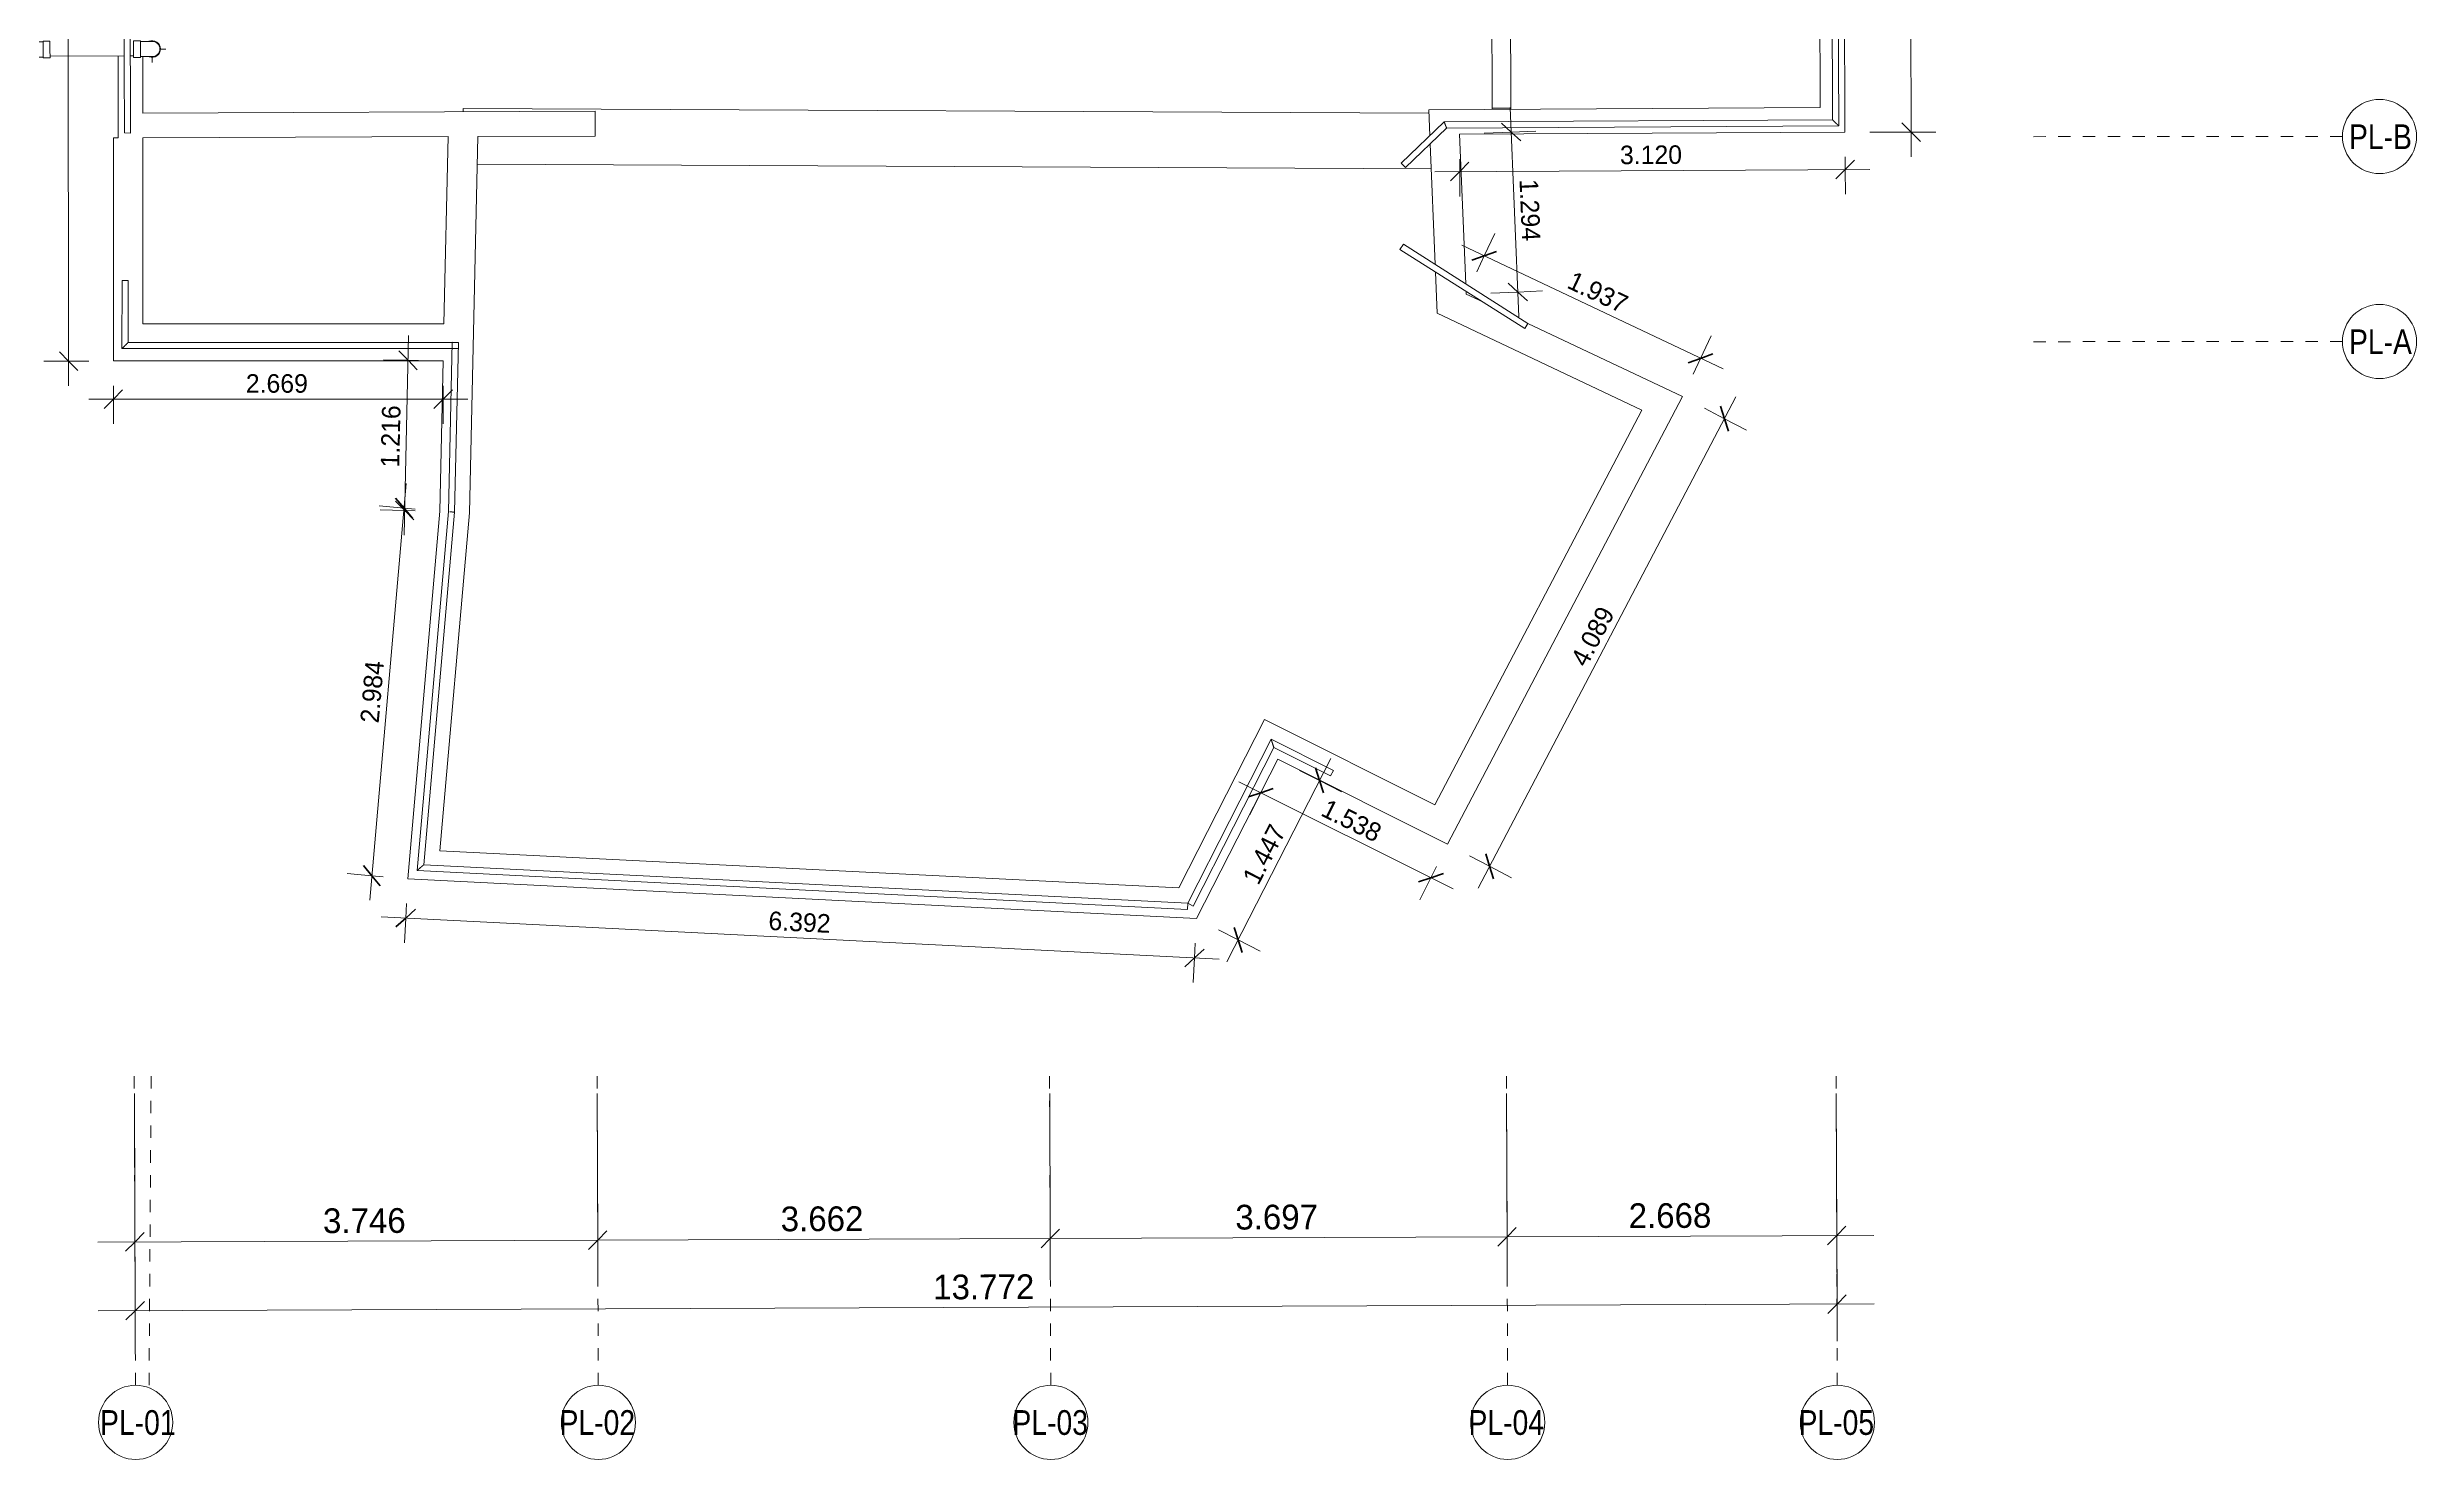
# Model space of a CAD drawing. Header units: metres. Extents: x 3 to 183, y -124 to 10.
# Drawn here: x 30.77 to 49.94, y -123.51 to -112.09 of the extents above; entities that cross this region are included whole.
import ezdxf

# ---------------------------------------------------------------- set-up
doc = ezdxf.new("R2010")
doc.units = ezdxf.units.M
doc.linetypes.add('Grid Line', pattern=[0.022225, 0.0127, -0.003175, 0.003175, -0.003175])
for name, color, linetype, lineweight in [('A-ANNO-DIMS', 7, 'Continuous', 9), ('A-ANNO-DIMS-100', 7, 'Continuous', 9), ('A-FLOR-HRAL', 7, 'Continuous', 9), ('A-WALL', 7, 'Continuous', 9), ('P-PIPE', 7, 'Continuous', 9), ('P-PIPE-CNTR', 7, 'Continuous', 9), ('S-GRID', 7, 'Continuous', 9), ('S-GRID-IDEN', 7, 'Continuous', 9)]:
    doc.layers.add(name, color=color, linetype=linetype, lineweight=lineweight)
doc.styles.add('Century Gothic_2', font='GOTHIC.TTF', dxfattribs={"height": 0.2})
doc.styles.add('Century Gothic_3', font='GOTHIC.TTF', dxfattribs={"height": 0.15})
doc.styles.add('Saira Condensed', font='SairaCondensed-Regular.ttf', dxfattribs={"height": 0.2})
doc.dimstyles.new('C_G_2_0mm', dxfattribs={"dimscale": 0.3048, "dimtxt": 0.208834, "dimasz": 0.492126, "dimexe": 0.984252, "dimexo": 0.656168, "dimgap": 0.032808, "dimtad": 1, "dimdec": 3, "dimrnd": 0.001, "dimzin": 0, "dimdsep": 46, "dimtxsty": 'Century Gothic_2', "dimblk1": 'OBLIQUE', "dimblk2": 'OBLIQUE', "dimsah": 1, "dimcen": 0.09, "dimdle": 0.984252, "dimazin": 2, "dimtfac": 1, "dimtdec": 4, "dimtix": 1, "dimtmove": 0, "dimatfit": 3, "dimfxl": 1, "dimtvp": 1, "dimtolj": 1, "dimtzin": 0, "dimarcsym": 2})
doc.dimstyles.new('FCA_N_Cotas_E100', dxfattribs={"dimscale": 0.3048, "dimtxt": 0.156625, "dimasz": 0.492126, "dimexe": 0.656168, "dimexo": 0.656168, "dimgap": 0.032808, "dimtad": 1, "dimdec": 3, "dimrnd": 0.001, "dimzin": 0, "dimdsep": 46, "dimtxsty": 'Century Gothic_3', "dimblk1": 'OBLIQUE', "dimblk2": 'OBLIQUE', "dimsah": 1, "dimcen": 0.09, "dimdle": 0.656168, "dimazin": 2, "dimtfac": 1, "dimtdec": 4, "dimtix": 1, "dimtmove": 0, "dimatfit": 3, "dimfxl": 1, "dimtvp": 1, "dimtolj": 1, "dimtzin": 0, "dimarcsym": 2})

# ---------------------------------------------------------------- blocks, each defined once
blk = doc.blocks.new('Railing - Railing-2142871-NFONDO-ESTANQUE EXT')
at = {"layer": 'A-FLOR-HRAL'}
for p, q in [((-111.581, -65.647), (-115.433, -75.494)), ((-115.405, -75.558), (-111.535, -65.665)), ((-111.535, -65.665), (-111.581, -65.647)), ((-118.362, -74.353), (-118.807, -74.534)), ((-115.433, -75.494), (-118.362, -74.353)), ((-118.807, -74.534), (-118.788, -74.581)), ((-118.788, -74.581), (-118.362, -74.407)), ((-118.362, -74.407), (-115.405, -75.558))]:
    blk.add_line(p, q, dxfattribs=at)
for points, knots in [([(-118.362, -74.407), (-118.362, -74.407), (-118.362, -74.406), (-118.362, -74.404), (-118.362, -74.399), (-118.362, -74.395), (-118.362, -74.39), (-118.362, -74.387), (-118.362, -74.384), (-118.362, -74.38), (-118.362, -74.377), (-118.362, -74.373), (-118.362, -74.37), (-118.362, -74.366), (-118.362, -74.361), (-118.362, -74.356), (-118.362, -74.354), (-118.362, -74.353), (-118.362, -74.353)], [0, 0, 0, 0, 0.083333, 0.166667, 0.25, 0.333333, 0.375, 0.416667, 0.458333, 0.5, 0.541667, 0.583333, 0.625, 0.666667, 0.75, 0.833333, 0.916667, 1, 1, 1, 1]), ([(-115.405, -75.558), (-115.405, -75.558), (-115.405, -75.558), (-115.406, -75.556), (-115.407, -75.554), (-115.407, -75.552), (-115.408, -75.55), (-115.409, -75.549), (-115.41, -75.546), (-115.412, -75.543), (-115.413, -75.54), (-115.413, -75.538), (-115.414, -75.537), (-115.415, -75.534), (-115.416, -75.532), (-115.417, -75.53), (-115.418, -75.528), (-115.419, -75.526), (-115.42, -75.524), (-115.421, -75.522), (-115.422, -75.52), (-115.423, -75.518), (-115.423, -75.516), (-115.424, -75.514), (-115.425, -75.512), (-115.426, -75.51), (-115.427, -75.508), (-115.428, -75.506), (-115.429, -75.504), (-115.43, -75.502), (-115.43, -75.5), (-115.431, -75.498), (-115.432, -75.496), (-115.433, -75.494), (-115.433, -75.494), (-115.433, -75.494)], [0, 0, 0, 0, 0.083333, 0.125, 0.166667, 0.208333, 0.229167, 0.25, 0.291667, 0.333333, 0.354167, 0.375, 0.395833, 0.416667, 0.4375, 0.458333, 0.479167, 0.5, 0.520833, 0.541667, 0.5625, 0.583333, 0.604167, 0.625, 0.645833, 0.666667, 0.6875, 0.708333, 0.75, 0.770833, 0.791667, 0.833333, 0.875, 0.916667, 1, 1, 1, 1])]:
    blk.add_open_spline(points, degree=3, knots=knots, dxfattribs=at)
blk = doc.blocks.new('Railing - Railing-2142964-NFONDO-ESTANQUE EXT')
at = {"layer": 'A-FLOR-HRAL'}
for p, q in [((-119.033, -75.151), (-119.074, -75.18)), ((-118.331, -76.118), (-119.033, -75.151)), ((-119.074, -75.18), (-118.371, -76.147)), ((-118.371, -76.147), (-118.331, -76.118))]:
    blk.add_line(p, q, dxfattribs=at)
blk = doc.blocks.new('Railing - Railing-2142996-NFONDO-ESTANQUE EXT')
at = {"layer": 'A-FLOR-HRAL'}
for p, q in [((-128.783, -71.609), (-128.986, -72.12)), ((-128.921, -72.092), (-128.737, -71.627)), ((-128.737, -71.627), (-128.783, -71.609)), ((-128.986, -72.12), (-126.454, -73.122)), ((-126.436, -73.076), (-128.921, -72.092)), ((-126.454, -73.122), (-126.436, -73.076))]:
    blk.add_line(p, q, dxfattribs=at)
blk.add_open_spline([(-128.986, -72.12), (-128.986, -72.12), (-128.985, -72.12), (-128.983, -72.119), (-128.982, -72.118), (-128.98, -72.118), (-128.978, -72.117), (-128.976, -72.116), (-128.973, -72.115), (-128.97, -72.114), (-128.968, -72.113), (-128.966, -72.112), (-128.964, -72.111), (-128.962, -72.11), (-128.96, -72.109), (-128.958, -72.108), (-128.956, -72.107), (-128.953, -72.106), (-128.951, -72.105), (-128.949, -72.104), (-128.947, -72.104), (-128.945, -72.103), (-128.943, -72.102), (-128.941, -72.101), (-128.939, -72.1), (-128.937, -72.099), (-128.935, -72.098), (-128.933, -72.097), (-128.931, -72.097), (-128.929, -72.096), (-128.927, -72.095), (-128.925, -72.094), (-128.923, -72.093), (-128.922, -72.092), (-128.921, -72.092), (-128.921, -72.092)], degree=3, knots=[0, 0, 0, 0, 0.083333, 0.125, 0.166667, 0.208333, 0.229167, 0.25, 0.291667, 0.333333, 0.354167, 0.375, 0.395833, 0.416667, 0.4375, 0.458333, 0.479167, 0.5, 0.520833, 0.541667, 0.5625, 0.583333, 0.604167, 0.625, 0.645833, 0.666667, 0.6875, 0.708333, 0.75, 0.770833, 0.791667, 0.833333, 0.875, 0.916667, 1, 1, 1, 1], dxfattribs=at)
blk = doc.blocks.new('Railing - Railing-2143150-NFONDO-ESTANQUE EXT')
at = {"layer": 'A-FLOR-HRAL'}
for p, q in [((-126.482, -73.056), (-127.015, -74.32)), ((-126.969, -74.34), (-126.436, -73.076)), ((-126.436, -73.076), (-126.482, -73.056)), ((-127.004, -74.325), (-126.998, -74.328)), ((-126.998, -74.328), (-126.992, -74.33)), ((-126.992, -74.33), (-126.986, -74.333)), ((-126.986, -74.333), (-126.981, -74.335)), ((-126.981, -74.335), (-126.976, -74.337)), ((-126.976, -74.337), (-126.972, -74.339)), ((-126.972, -74.339), (-126.97, -74.34)), ((-126.97, -74.34), (-126.969, -74.34))]:
    blk.add_line(p, q, dxfattribs=at)
blk = doc.blocks.new('Railing - Railing-2143168-NFONDO-ESTANQUE EXT')
at = {"layer": 'A-FLOR-HRAL'}
for p, q in [((-127.014, -74.318), (-128.319, -76.924)), ((-128.251, -76.9), (-126.969, -74.34)), ((-126.997, -74.326), (-127.003, -74.323)), ((-126.992, -74.329), (-126.997, -74.326)), ((-126.986, -74.332), (-126.992, -74.329)), ((-126.976, -74.337), (-126.986, -74.332)), ((-126.972, -74.338), (-126.976, -74.337)), ((-126.969, -74.34), (-126.972, -74.338)), ((-128.319, -76.924), (-122.638, -79.51)), ((-122.617, -79.465), (-128.251, -76.9)), ((-122.638, -79.51), (-122.617, -79.465))]:
    blk.add_line(p, q, dxfattribs=at)
blk.add_open_spline([(-128.319, -76.924), (-128.319, -76.924), (-128.318, -76.924), (-128.316, -76.923), (-128.314, -76.923), (-128.312, -76.922), (-128.31, -76.921), (-128.308, -76.921), (-128.305, -76.92), (-128.302, -76.918), (-128.3, -76.918), (-128.298, -76.917), (-128.296, -76.916), (-128.293, -76.915), (-128.291, -76.915), (-128.289, -76.914), (-128.287, -76.913), (-128.285, -76.912), (-128.282, -76.911), (-128.28, -76.911), (-128.278, -76.91), (-128.276, -76.909), (-128.274, -76.908), (-128.272, -76.908), (-128.27, -76.907), (-128.268, -76.906), (-128.266, -76.906), (-128.263, -76.905), (-128.261, -76.904), (-128.259, -76.903), (-128.257, -76.903), (-128.255, -76.902), (-128.253, -76.901), (-128.251, -76.9), (-128.251, -76.9), (-128.251, -76.9)], degree=3, knots=[0, 0, 0, 0, 0.083333, 0.125, 0.166667, 0.208333, 0.229167, 0.25, 0.291667, 0.333333, 0.354167, 0.375, 0.395833, 0.416667, 0.4375, 0.458333, 0.479167, 0.5, 0.520833, 0.541667, 0.5625, 0.583333, 0.604167, 0.625, 0.645833, 0.666667, 0.6875, 0.708333, 0.75, 0.770833, 0.791667, 0.833333, 0.875, 0.916667, 1, 1, 1, 1], dxfattribs=at)
blk = doc.blocks.new('Railing - Railing-2143189-NFONDO-ESTANQUE EXT')
at = {"layer": 'A-FLOR-HRAL'}
for p, q in [((-121.501, -78.48), (-122.617, -79.465)), ((-122.584, -79.502), (-121.506, -78.551)), ((-121.506, -78.551), (-121.163, -78.933)), ((-121.126, -78.9), (-121.501, -78.48)), ((-121.163, -78.933), (-121.126, -78.9)), ((-122.617, -79.465), (-122.584, -79.502))]:
    blk.add_line(p, q, dxfattribs=at)
blk.add_open_spline([(-121.506, -78.551), (-121.506, -78.551), (-121.506, -78.55), (-121.505, -78.548), (-121.505, -78.546), (-121.505, -78.544), (-121.505, -78.542), (-121.505, -78.54), (-121.505, -78.537), (-121.505, -78.534), (-121.504, -78.531), (-121.504, -78.529), (-121.504, -78.527), (-121.504, -78.525), (-121.504, -78.522), (-121.504, -78.52), (-121.504, -78.518), (-121.504, -78.516), (-121.503, -78.513), (-121.503, -78.511), (-121.503, -78.509), (-121.503, -78.507), (-121.503, -78.504), (-121.503, -78.502), (-121.503, -78.5), (-121.502, -78.498), (-121.502, -78.496), (-121.502, -78.494), (-121.502, -78.491), (-121.502, -78.489), (-121.502, -78.487), (-121.502, -78.485), (-121.502, -78.483), (-121.501, -78.481), (-121.501, -78.48), (-121.501, -78.48)], degree=3, knots=[0, 0, 0, 0, 0.083333, 0.125, 0.166667, 0.208333, 0.229167, 0.25, 0.291667, 0.333333, 0.354167, 0.375, 0.395833, 0.416667, 0.4375, 0.458333, 0.479167, 0.5, 0.520833, 0.541667, 0.5625, 0.583333, 0.604167, 0.625, 0.645833, 0.666667, 0.6875, 0.708333, 0.75, 0.770833, 0.791667, 0.833333, 0.875, 0.916667, 1, 1, 1, 1], dxfattribs=at)
blk = doc.blocks.new('Plastico - Codo - PL - Codo-V50-NFONDO-ESTANQUE EXT')
at = {"layer": 'P-PIPE'}
for p, q in [((-93.982, -112.035), (-94.037, -112.035)), ((-94.037, -112.035), (-94.037, -112.103)), ((-94.037, -112.103), (-94.036, -112.17)), ((-93.982, -112.102), (-93.982, -112.035)), ((-93.981, -112.17), (-93.982, -112.102)), ((-94.036, -112.17), (-93.981, -112.17))]:
    blk.add_line(p, q, dxfattribs=at)
at = {"layer": 'P-PIPE', "flags": 128}
for points in [[(-94.072, -112.041), (-94.068, -112.041), (-94.065, -112.041), (-94.061, -112.041), (-94.057, -112.041), (-94.053, -112.041), (-94.05, -112.041), (-94.046, -112.041), (-94.042, -112.041), (-94.038, -112.041), (-94.037, -112.041)], [(-94.036, -112.164), (-94.04, -112.164), (-94.044, -112.164), (-94.048, -112.164), (-94.052, -112.164), (-94.056, -112.164), (-94.059, -112.164), (-94.063, -112.164), (-94.067, -112.165), (-94.07, -112.165), (-94.074, -112.165), (-94.077, -112.165), (-94.081, -112.165), (-94.084, -112.165), (-94.088, -112.165), (-94.091, -112.165), (-94.094, -112.165), (-94.097, -112.165), (-94.1, -112.165), (-94.103, -112.165), (-94.106, -112.165), (-94.107, -112.165)]]:
    blk.add_lwpolyline(points, dxfattribs=at)
blk = doc.blocks.new('Plastico - Codo - PL - Codo-V51-NFONDO-ESTANQUE EXT')
at = {"layer": 'P-PIPE'}
for p, q in [((-93.25, -112.032), (-93.305, -112.032)), ((-93.305, -112.032), (-93.305, -112.1)), ((-93.305, -112.1), (-93.305, -112.167)), ((-93.25, -112.1), (-93.25, -112.032)), ((-93.25, -112.167), (-93.25, -112.1)), ((-93.305, -112.167), (-93.25, -112.167))]:
    blk.add_line(p, q, dxfattribs=at)
at = {"layer": 'P-PIPE', "flags": 128}
for points in [[(-93.154, -112.038), (-93.154, -112.038), (-93.155, -112.038), (-93.155, -112.038), (-93.155, -112.038), (-93.156, -112.038), (-93.157, -112.038), (-93.158, -112.038), (-93.159, -112.038), (-93.16, -112.038), (-93.162, -112.038), (-93.163, -112.038), (-93.165, -112.038), (-93.167, -112.038), (-93.169, -112.038), (-93.171, -112.038), (-93.173, -112.038), (-93.176, -112.038), (-93.178, -112.038), (-93.181, -112.038), (-93.183, -112.038), (-93.186, -112.038), (-93.189, -112.038), (-93.192, -112.038), (-93.195, -112.038), (-93.198, -112.038), (-93.202, -112.038), (-93.205, -112.038), (-93.208, -112.038), (-93.212, -112.038), (-93.216, -112.038), (-93.219, -112.038), (-93.223, -112.038), (-93.227, -112.038), (-93.23, -112.038), (-93.234, -112.038), (-93.238, -112.038), (-93.242, -112.038), (-93.246, -112.038), (-93.249, -112.038), (-93.25, -112.038)], [(-93.25, -112.161), (-93.246, -112.161), (-93.242, -112.161), (-93.238, -112.161), (-93.235, -112.161), (-93.231, -112.161), (-93.227, -112.161), (-93.223, -112.161), (-93.22, -112.161), (-93.216, -112.161), (-93.212, -112.161), (-93.209, -112.161), (-93.206, -112.161), (-93.202, -112.161), (-93.199, -112.161), (-93.196, -112.161), (-93.192, -112.161), (-93.189, -112.161), (-93.187, -112.161), (-93.184, -112.161), (-93.181, -112.161), (-93.178, -112.161), (-93.176, -112.161), (-93.173, -112.161), (-93.171, -112.161), (-93.169, -112.161), (-93.167, -112.161), (-93.165, -112.161), (-93.163, -112.161), (-93.162, -112.161), (-93.16, -112.161), (-93.159, -112.161), (-93.158, -112.161), (-93.157, -112.161), (-93.156, -112.161), (-93.155, -112.161), (-93.155, -112.161), (-93.154, -112.161), (-93.154, -112.161), (-93.154, -112.161), (-93.154, -112.161)]]:
    blk.add_lwpolyline(points, dxfattribs=at)
at = {"layer": 'P-PIPE'}
for radius, start, end in [(0.0674, 0.2199, 113.0072), (0.0674, 247.492, 0.2199), (0.0618, 0.2199, 94.7277), (0.0618, 265.8132, 0.2199)]:
    blk.add_arc((-93.154, -112.099), radius, start, end, dxfattribs=at)
blk = doc.blocks.new('Railing - Railing-2180581-NFONDO-ESTANQUE EXT')
at = {"layer": 'A-FLOR-HRAL'}
for p, q in [((-126.445, -65.701), (-128.326, -70.506)), ((-128.279, -70.525), (-126.399, -65.719)), ((-126.399, -65.719), (-126.445, -65.701)), ((-128.326, -70.506), (-128.279, -70.525))]:
    blk.add_line(p, q, dxfattribs=at)
blk = doc.blocks.new('Grid - 3mm-1144979-NFONDO-ESTANQUE EXT')
at = {"layer": 'S-GRID-IDEN', "color": 253, "true_color": 0xaaaaaa}
blk.add_circle((0, 0), 0.003, dxfattribs=at)
blk = doc.blocks.new('DIMBLOCK1-NFONDO-ESTANQUE EXT')
at = {"layer": 'A-ANNO-DIMS-100'}
for p, q in [((42.58, -121.705), (42.576, -120.546)), ((45.248, -121.695), (45.244, -120.546)), ((45.548, -121.694), (42.58, -121.705)), ((42.58, -121.705), (42.582, -122.005)), ((45.248, -121.695), (45.25, -121.995))]:
    blk.add_line(p, q, dxfattribs=at)
at = {"layer": 'A-ANNO-DIMS-100', "lineweight": 35}
for p, q in [((42.58, -121.705), (42.506, -121.78)), ((42.58, -121.705), (42.655, -121.63)), ((45.248, -121.695), (45.174, -121.77)), ((45.248, -121.695), (45.323, -121.62))]:
    blk.add_line(p, q, dxfattribs=at)
at = {"layer": 'A-ANNO-DIMS-100', "color": 0, "insert": (43.564, -121.435), "char_height": 0.2, "width": 0.83931, "attachment_point": 1, "rotation": 0.2199, "line_spacing_factor": 0.984502, "style": 'Century Gothic_2'}
blk.add_mtext('2.668', dxfattribs=at)
blk = doc.blocks.new('_Oblique')
at = {"color": 0, "linetype": 'ByBlock', "lineweight": -2}
blk.add_line((-0.5, -0.5), (0.5, 0.5), dxfattribs=at)
blk = doc.blocks.new('DIMBLOCK2-NFONDO-ESTANQUE EXT')
at = {"layer": 'A-ANNO-DIMS-100'}
for p, q in [((38.883, -121.719), (38.879, -120.546)), ((42.58, -121.705), (42.576, -120.546)), ((42.58, -121.705), (38.883, -121.719)), ((38.883, -121.719), (38.884, -122.019)), ((42.58, -121.705), (42.582, -122.005))]:
    blk.add_line(p, q, dxfattribs=at)
at = {"layer": 'A-ANNO-DIMS-100', "lineweight": 35}
for p, q in [((38.883, -121.719), (38.809, -121.795)), ((38.883, -121.719), (38.958, -121.644)), ((42.58, -121.705), (42.506, -121.78)), ((42.58, -121.705), (42.655, -121.63))]:
    blk.add_line(p, q, dxfattribs=at)
at = {"layer": 'A-ANNO-DIMS-100', "color": 0, "insert": (40.381, -121.447), "char_height": 0.2, "width": 0.83931, "attachment_point": 1, "rotation": 0.2199, "line_spacing_factor": 0.984502, "style": 'Century Gothic_2'}
blk.add_mtext('3.697', dxfattribs=at)
blk = doc.blocks.new('DIMBLOCK3-NFONDO-ESTANQUE EXT')
at = {"layer": 'A-ANNO-DIMS-100'}
for p, q in [((35.222, -121.733), (35.217, -120.546)), ((38.883, -121.719), (38.879, -120.546)), ((38.883, -121.719), (35.222, -121.733)), ((35.222, -121.733), (35.223, -122.033)), ((38.883, -121.719), (38.884, -122.019))]:
    blk.add_line(p, q, dxfattribs=at)
at = {"layer": 'A-ANNO-DIMS-100', "lineweight": 35}
for p, q in [((35.222, -121.733), (35.147, -121.809)), ((35.222, -121.733), (35.296, -121.658)), ((38.883, -121.719), (38.809, -121.795)), ((38.883, -121.719), (38.958, -121.644))]:
    blk.add_line(p, q, dxfattribs=at)
at = {"layer": 'A-ANNO-DIMS-100', "color": 0, "insert": (36.702, -121.461), "char_height": 0.2, "width": 0.83931, "attachment_point": 1, "rotation": 0.2199, "line_spacing_factor": 0.984502, "style": 'Century Gothic_2'}
blk.add_mtext('3.662', dxfattribs=at)
blk = doc.blocks.new('DIMBLOCK4-NFONDO-ESTANQUE EXT')
at = {"layer": 'A-ANNO-DIMS-100'}
for p, q in [((31.476, -121.748), (31.472, -120.546)), ((35.222, -121.733), (35.217, -120.546)), ((35.222, -121.733), (31.176, -121.749)), ((31.476, -121.748), (31.477, -122.048)), ((35.222, -121.733), (35.223, -122.033))]:
    blk.add_line(p, q, dxfattribs=at)
at = {"layer": 'A-ANNO-DIMS-100', "lineweight": 35}
for p, q in [((31.476, -121.748), (31.401, -121.823)), ((31.476, -121.748), (31.551, -121.672)), ((35.222, -121.733), (35.147, -121.809)), ((35.222, -121.733), (35.296, -121.658))]:
    blk.add_line(p, q, dxfattribs=at)
at = {"layer": 'A-ANNO-DIMS-100', "color": 0, "insert": (32.998, -121.476), "char_height": 0.2, "width": 0.83931, "attachment_point": 1, "rotation": 0.2199, "line_spacing_factor": 0.984502, "style": 'Century Gothic_2'}
blk.add_mtext('3.746', dxfattribs=at)
blk = doc.blocks.new('DIMBLOCK5-NFONDO-ESTANQUE EXT')
at = {"layer": 'A-ANNO-DIMS-100'}
for p, q in [((31.478, -122.303), (31.472, -120.546)), ((45.251, -122.25), (45.244, -120.546)), ((45.551, -122.249), (31.178, -122.304)), ((31.478, -122.303), (31.479, -122.603)), ((45.251, -122.25), (45.252, -122.55))]:
    blk.add_line(p, q, dxfattribs=at)
at = {"layer": 'A-ANNO-DIMS-100', "lineweight": 35}
for p, q in [((31.478, -122.303), (31.404, -122.378)), ((31.478, -122.303), (31.553, -122.228)), ((45.251, -122.25), (45.176, -122.325)), ((45.251, -122.25), (45.325, -122.175))]:
    blk.add_line(p, q, dxfattribs=at)
at = {"layer": 'A-ANNO-DIMS-100', "color": 0, "insert": (37.936, -122.012), "char_height": 0.2, "width": 1.02627, "attachment_point": 1, "rotation": 0.2199, "line_spacing_factor": 0.984502, "style": 'Century Gothic_2'}
blk.add_mtext('13.772', dxfattribs=at)
blk = doc.blocks.new('DIMBLOCK24-NFONDO-ESTANQUE EXT')
at = {"layer": 'A-ANNO-DIMS-100', "lineweight": 35}
for p, q in [((45.843, -98.758), (45.768, -98.683)), ((45.843, -98.758), (45.919, -98.833)), ((45.85, -112.771), (45.775, -112.696)), ((45.85, -112.771), (45.925, -112.846))]:
    blk.add_line(p, q, dxfattribs=at)
at = {"layer": 'A-ANNO-DIMS-100'}
for p, q in [((45.843, -98.558), (45.85, -112.971)), ((45.843, -98.758), (45.46, -98.759)), ((45.843, -98.758), (46.043, -98.758)), ((45.85, -112.771), (45.515, -112.772)), ((45.85, -112.771), (46.05, -112.771))]:
    blk.add_line(p, q, dxfattribs=at)
at = {"layer": 'A-ANNO-DIMS-100', "color": 0, "insert": (45.644, -106.086), "char_height": 0.15, "width": 0.7697, "attachment_point": 1, "rotation": 90, "line_spacing_factor": 0.984502, "style": 'Century Gothic_3'}
blk.add_mtext('14.013', dxfattribs=at)
blk = doc.blocks.new('DIMBLOCK25-NFONDO-ESTANQUE EXT')
at = {"layer": 'A-ANNO-DIMS-100'}
for p, q in [((41.997, -113.092), (45.517, -113.073)), ((42.197, -113.091), (42.197, -112.989)), ((42.197, -113.091), (42.198, -113.291)), ((45.317, -113.074), (45.316, -112.972)), ((45.317, -113.074), (45.318, -113.274))]:
    blk.add_line(p, q, dxfattribs=at)
at = {"layer": 'A-ANNO-DIMS-100', "lineweight": 35}
for p, q in [((42.197, -113.091), (42.123, -113.166)), ((42.197, -113.091), (42.272, -113.015)), ((45.317, -113.074), (45.242, -113.149)), ((45.317, -113.074), (45.391, -112.998))]:
    blk.add_line(p, q, dxfattribs=at)
at = {"layer": 'A-ANNO-DIMS-100', "color": 0, "insert": (43.494, -112.881), "char_height": 0.15, "width": 0.62948, "attachment_point": 1, "rotation": 0.3149, "line_spacing_factor": 0.984502, "style": 'Century Gothic_3'}
blk.add_mtext('3.120', dxfattribs=at)
blk = doc.blocks.new('DIMBLOCK26-NFONDO-ESTANQUE EXT')
at = {"layer": 'A-ANNO-DIMS-100', "lineweight": 35}
for p, q in [((42.613, -112.771), (42.535, -112.7)), ((42.613, -112.771), (42.691, -112.843)), ((42.667, -114.065), (42.589, -113.993)), ((42.667, -114.065), (42.745, -114.136))]:
    blk.add_line(p, q, dxfattribs=at)
at = {"layer": 'A-ANNO-DIMS-100'}
for p, q in [((42.605, -112.572), (42.675, -114.264)), ((42.613, -112.771), (42.395, -112.78)), ((42.613, -112.771), (42.813, -112.763)), ((42.667, -114.065), (42.449, -114.074)), ((42.667, -114.065), (42.866, -114.056))]:
    blk.add_line(p, q, dxfattribs=at)
at = {"layer": 'A-ANNO-DIMS-100', "color": 0, "insert": (42.831, -113.148), "char_height": 0.15, "width": 0.62948, "attachment_point": 1, "rotation": 272.383, "line_spacing_factor": 0.984502, "style": 'Century Gothic_3'}
blk.add_mtext('1.294', dxfattribs=at)
blk = doc.blocks.new('DIMBLOCK27-NFONDO-ESTANQUE EXT')
at = {"layer": 'A-ANNO-DIMS-100'}
for p, q in [((42.215, -113.686), (44.328, -114.686)), ((42.396, -113.772), (42.482, -113.591)), ((42.396, -113.772), (42.335, -113.901)), ((44.147, -114.601), (44.233, -114.42)), ((44.147, -114.601), (44.086, -114.73))]:
    blk.add_line(p, q, dxfattribs=at)
at = {"layer": 'A-ANNO-DIMS-100', "lineweight": 35}
for p, q in [((42.396, -113.772), (42.296, -113.808)), ((42.396, -113.772), (42.496, -113.736)), ((44.147, -114.601), (44.047, -114.636)), ((44.147, -114.601), (44.247, -114.565))]:
    blk.add_line(p, q, dxfattribs=at)
at = {"layer": 'A-ANNO-DIMS-100', "color": 0, "insert": (43.121, -113.891), "char_height": 0.15, "width": 0.62948, "attachment_point": 1, "rotation": 334.6719, "line_spacing_factor": 0.984502, "style": 'Century Gothic_3'}
blk.add_mtext('1.937', dxfattribs=at)
blk = doc.blocks.new('DIMBLOCK28-NFONDO-ESTANQUE EXT')
at = {"layer": 'A-ANNO-DIMS-100'}
for p, q in [((44.433, -114.912), (42.346, -118.886)), ((44.34, -115.089), (44.178, -115.004)), ((44.34, -115.089), (44.517, -115.182)), ((42.439, -118.709), (42.277, -118.624)), ((42.439, -118.709), (42.616, -118.802))]:
    blk.add_line(p, q, dxfattribs=at)
at = {"layer": 'A-ANNO-DIMS-100', "lineweight": 35}
for p, q in [((44.34, -115.089), (44.309, -114.988)), ((44.34, -115.089), (44.372, -115.19)), ((42.439, -118.709), (42.408, -118.608)), ((42.439, -118.709), (42.471, -118.81))]:
    blk.add_line(p, q, dxfattribs=at)
at = {"layer": 'A-ANNO-DIMS-100', "color": 0, "insert": (43.089, -117.037), "char_height": 0.15, "width": 0.62948, "attachment_point": 1, "rotation": 62.2961, "line_spacing_factor": 0.984502, "style": 'Century Gothic_3'}
blk.add_mtext('4.089', dxfattribs=at)
blk = doc.blocks.new('DIMBLOCK29-NFONDO-ESTANQUE EXT')
at = {"layer": 'A-ANNO-DIMS-100'}
for p, q in [((40.409, -118.025), (42.143, -118.891)), ((40.588, -118.114), (40.635, -118.022)), ((40.588, -118.114), (40.499, -118.293)), ((41.964, -118.802), (41.874, -118.981)), ((41.964, -118.802), (42.01, -118.71))]:
    blk.add_line(p, q, dxfattribs=at)
at = {"layer": 'A-ANNO-DIMS-100', "lineweight": 35}
for p, q in [((40.588, -118.114), (40.689, -118.081)), ((40.588, -118.114), (40.488, -118.148)), ((41.964, -118.802), (41.863, -118.836)), ((41.964, -118.802), (42.065, -118.768))]:
    blk.add_line(p, q, dxfattribs=at)
at = {"layer": 'A-ANNO-DIMS-100', "color": 0, "insert": (41.132, -118.16), "char_height": 0.15, "width": 0.62948, "attachment_point": 1, "rotation": 333.4351, "line_spacing_factor": 0.984502, "style": 'Century Gothic_3'}
blk.add_mtext('1.538', dxfattribs=at)
blk = doc.blocks.new('DIMBLOCK30-NFONDO-ESTANQUE EXT')
at = {"layer": 'A-ANNO-DIMS-100'}
for p, q in [((41.153, -117.837), (40.314, -119.482)), ((41.062, -118.015), (40.902, -117.934)), ((41.062, -118.015), (41.24, -118.106)), ((40.405, -119.304), (40.245, -119.223)), ((40.405, -119.304), (40.583, -119.395))]:
    blk.add_line(p, q, dxfattribs=at)
at = {"layer": 'A-ANNO-DIMS-100', "lineweight": 35}
for p, q in [((41.062, -118.015), (41.029, -117.914)), ((41.062, -118.015), (41.095, -118.116)), ((40.405, -119.304), (40.372, -119.203)), ((40.405, -119.304), (40.438, -119.405))]:
    blk.add_line(p, q, dxfattribs=at)
at = {"layer": 'A-ANNO-DIMS-100', "color": 0, "insert": (40.434, -118.801), "char_height": 0.15, "width": 0.62948, "attachment_point": 1, "rotation": 63, "line_spacing_factor": 0.984502, "style": 'Century Gothic_3'}
blk.add_mtext('1.447', dxfattribs=at)
blk = doc.blocks.new('DIMBLOCK31-NFONDO-ESTANQUE EXT')
at = {"layer": 'A-ANNO-DIMS-100'}
for p, q in [((33.668, -119.128), (33.674, -119.01)), ((40.251, -119.46), (33.468, -119.118)), ((33.668, -119.128), (33.658, -119.327)), ((40.051, -119.45), (40.057, -119.332)), ((40.051, -119.45), (40.041, -119.649))]:
    blk.add_line(p, q, dxfattribs=at)
at = {"layer": 'A-ANNO-DIMS-100', "lineweight": 35}
for p, q in [((33.668, -119.128), (33.746, -119.057)), ((33.668, -119.128), (33.589, -119.199)), ((40.051, -119.45), (40.13, -119.378)), ((40.051, -119.45), (39.973, -119.521))]:
    blk.add_line(p, q, dxfattribs=at)
at = {"layer": 'A-ANNO-DIMS-100', "color": 0, "insert": (36.608, -119.073), "char_height": 0.15, "width": 0.62948, "attachment_point": 1, "rotation": 357.1131, "line_spacing_factor": 0.984502, "style": 'Century Gothic_3'}
blk.add_mtext('6.392', dxfattribs=at)
blk = doc.blocks.new('DIMBLOCK32-NFONDO-ESTANQUE EXT')
at = {"layer": 'A-ANNO-DIMS-100'}
for p, q in [((33.376, -118.984), (33.671, -115.613)), ((33.654, -115.812), (33.454, -115.795)), ((33.654, -115.812), (33.744, -115.82)), ((33.393, -118.785), (33.194, -118.767)), ((33.393, -118.785), (33.484, -118.793))]:
    blk.add_line(p, q, dxfattribs=at)
at = {"layer": 'A-ANNO-DIMS-100', "lineweight": 35}
for p, q in [((33.654, -115.812), (33.585, -115.731)), ((33.654, -115.812), (33.722, -115.893)), ((33.393, -118.785), (33.325, -118.703)), ((33.393, -118.785), (33.462, -118.866))]:
    blk.add_line(p, q, dxfattribs=at)
at = {"layer": 'A-ANNO-DIMS-100', "color": 0, "insert": (33.299, -117.542), "char_height": 0.15, "width": 0.62948, "attachment_point": 1, "rotation": 85, "line_spacing_factor": 0.984502, "style": 'Century Gothic_3'}
blk.add_mtext('2.984', dxfattribs=at)
blk = doc.blocks.new('DIMBLOCK33-NFONDO-ESTANQUE EXT')
at = {"layer": 'A-ANNO-DIMS-100'}
for p, q in [((33.655, -116.031), (33.691, -114.416)), ((33.687, -114.616), (33.487, -114.612)), ((33.687, -114.616), (33.771, -114.618)), ((33.66, -115.831), (33.46, -115.827)), ((33.66, -115.831), (33.744, -115.833))]:
    blk.add_line(p, q, dxfattribs=at)
at = {"layer": 'A-ANNO-DIMS-100', "lineweight": 35}
for p, q in [((33.687, -114.616), (33.613, -114.539)), ((33.687, -114.616), (33.76, -114.693)), ((33.66, -115.831), (33.586, -115.755)), ((33.66, -115.831), (33.733, -115.908))]:
    blk.add_line(p, q, dxfattribs=at)
at = {"layer": 'A-ANNO-DIMS-100', "color": 0, "insert": (33.465, -115.481), "char_height": 0.15, "width": 0.62948, "attachment_point": 1, "rotation": 88.7258, "line_spacing_factor": 0.984502, "style": 'Century Gothic_3'}
blk.add_mtext('1.216', dxfattribs=at)
blk = doc.blocks.new('DIMBLOCK34-NFONDO-ESTANQUE EXT')
at = {"layer": 'A-ANNO-DIMS-100'}
for p, q in [((31.302, -114.931), (31.302, -114.822)), ((33.971, -114.931), (33.971, -114.822)), ((34.171, -114.931), (31.102, -114.931)), ((31.302, -114.931), (31.302, -115.131)), ((33.971, -114.931), (33.971, -115.131))]:
    blk.add_line(p, q, dxfattribs=at)
at = {"layer": 'A-ANNO-DIMS-100', "lineweight": 35}
for p, q in [((31.302, -114.931), (31.227, -115.006)), ((31.302, -114.931), (31.377, -114.856)), ((33.971, -114.931), (33.896, -115.006)), ((33.971, -114.931), (34.046, -114.856))]:
    blk.add_line(p, q, dxfattribs=at)
at = {"layer": 'A-ANNO-DIMS-100', "color": 0, "insert": (32.374, -114.729), "char_height": 0.15, "width": 0.62948, "attachment_point": 1, "line_spacing_factor": 0.984502, "style": 'Century Gothic_3'}
blk.add_mtext('2.669', dxfattribs=at)
blk = doc.blocks.new('DIMBLOCK35-NFONDO-ESTANQUE EXT')
at = {"layer": 'A-ANNO-DIMS-100', "lineweight": 35}
for p, q in [((30.926, -98.765), (30.851, -98.69)), ((30.926, -98.765), (31.001, -98.84)), ((30.94, -114.623), (30.865, -114.548)), ((30.94, -114.623), (31.015, -114.698))]:
    blk.add_line(p, q, dxfattribs=at)
at = {"layer": 'A-ANNO-DIMS-100'}
for p, q in [((30.94, -114.823), (30.926, -98.565)), ((30.926, -98.765), (30.726, -98.765)), ((30.926, -98.765), (31.088, -98.765)), ((30.94, -114.623), (30.74, -114.623)), ((30.94, -114.623), (31.102, -114.623))]:
    blk.add_line(p, q, dxfattribs=at)
at = {"layer": 'A-ANNO-DIMS-100', "color": 0, "insert": (30.731, -107.015), "char_height": 0.15, "width": 0.7697, "attachment_point": 1, "rotation": 90, "line_spacing_factor": 0.984502, "style": 'Century Gothic_3'}
blk.add_mtext('15.857', dxfattribs=at)

msp = doc.modelspace()

# ---------------------------------------------------------------- linework, layer by layer
at = {"layer": 'A-WALL'}
for p, q in [((45.2603, -98.7587), (45.3152, -112.7716)), ((45.1144, -112.5727), (45.0611, -98.9588)), ((42.5812, -102.2448), (42.6104, -112.5865)), ((42.4604, -112.5873), (42.4529, -109.926)), ((31.3419, -112.8178), (31.3394, -112.1553)), ((31.5394, -112.1606), (31.5411, -112.6171)), ((31.5411, -112.6171), (35.2011, -112.603)), ((34.1322, -112.5806), (34.1321, -112.6071)), ((34.1322, -112.5806), (41.9483, -112.6189)), ((35.2011, -112.603), (35.2019, -112.803)), ((41.9472, -112.5901), (45.1144, -112.5727)), ((41.9559, -112.8), (41.9472, -112.5901)), ((42.6103, -112.5776), (42.4603, -112.578)), ((31.3419, -112.8178), (31.3016, -112.818)), ((31.3016, -114.6224), (31.3016, -112.818)), ((34.011, -112.8076), (31.5416, -112.8171)), ((31.5416, -112.8171), (31.5416, -114.3224)), ((33.9773, -114.3224), (34.011, -112.8076)), ((34.2511, -112.8067), (34.1834, -115.8507)), ((35.2019, -112.803), (34.2511, -112.8067)), ((41.9992, -113.8416), (41.9587, -112.8665)), ((45.3152, -112.7716), (42.1956, -112.7888)), ((42.1956, -112.7888), (42.246, -113.9988)), ((41.9671, -113.069), (34.2461, -113.0312)), ((42.0018, -113.903), (42.0157, -114.2368)), ((42.2485, -114.0597), (42.2494, -114.0819)), ((43.6716, -115.0205), (42.0157, -114.2368)), ((42.2494, -114.0819), (42.3833, -114.1453)), ((31.5416, -114.3224), (33.9773, -114.3224)), ((42.7499, -114.3188), (44.0004, -114.9106)), ((33.9707, -114.6224), (31.3016, -114.6224)), ((33.9436, -115.8376), (33.9707, -114.6224)), ((41.9965, -118.2107), (43.6716, -115.0205)), ((44.0004, -114.9106), (42.0996, -118.5306)), ((33.6836, -118.81), (33.9436, -115.8376)), ((34.1834, -115.8507), (33.9444, -118.5828)), ((39.924, -118.8844), (40.6183, -117.5217)), ((40.6183, -117.5217), (41.9965, -118.2107)), ((40.7241, -117.8429), (40.0673, -119.1319)), ((42.0996, -118.5306), (40.7241, -117.8429)), ((33.9444, -118.5828), (39.924, -118.8844)), ((40.0673, -119.1319), (33.6836, -118.81))]:
    msp.add_line(p, q, dxfattribs=at)
at = {"layer": 'P-PIPE'}
for p, q in [((30.7888, -112.1574), (31.3894, -112.1551)), ((31.4394, -112.1549), (31.4654, -112.1548))]:
    msp.add_line(p, q, dxfattribs=at)
at = {"layer": 'P-PIPE-CNTR'}
for p, q in [((31.6837, -112.0993), (31.7264, -112.0993)), ((31.6164, -112.2093), (31.6164, -112.1665))]:
    msp.add_line(p, q, dxfattribs=at)
at = {"layer": 'S-GRID', "color": 254, "linetype": 'Grid Line', "true_color": 0xd4d4d4}
for p, q in [((49.341, -112.8071), (46.841, -112.8082)), ((49.341, -114.4652), (46.841, -114.4663)), ((31.471, -120.4062), (31.4806, -122.9062)), ((31.6074, -120.4062), (31.5905, -122.9062)), ((35.2166, -120.4062), (35.2262, -122.9062)), ((38.8782, -120.4062), (38.8878, -122.9062)), ((42.5755, -120.4062), (42.5851, -122.9062)), ((45.2435, -120.4062), (45.2531, -122.9062))]:
    msp.add_line(p, q, dxfattribs=at)

# ---------------------------------------------------------------- block references
at = {"layer": 'A-FLOR-HRAL', "rotation": 21.59000000000029}
for name in ['Railing - Railing-2142871-NFONDO-ESTANQUE EXT', 'Railing - Railing-2180581-NFONDO-ESTANQUE EXT', 'Railing - Railing-2142996-NFONDO-ESTANQUE EXT', 'Railing - Railing-2142964-NFONDO-ESTANQUE EXT', 'Railing - Railing-2143168-NFONDO-ESTANQUE EXT', 'Railing - Railing-2143150-NFONDO-ESTANQUE EXT', 'Railing - Railing-2143189-NFONDO-ESTANQUE EXT']:
    msp.add_blockref(name, (124.7703, 0), dxfattribs=at)
at = {"layer": 'P-PIPE'}
for name in ['Plastico - Codo - PL - Codo-V50-NFONDO-ESTANQUE EXT', 'Plastico - Codo - PL - Codo-V51-NFONDO-ESTANQUE EXT']:
    msp.add_blockref(name, (124.7703, 0), dxfattribs=at)
at = {"layer": 'S-GRID-IDEN', "color": 253, "true_color": 0xaaaaaa, "xscale": 99.99999999999994, "yscale": 99.99999999999994, "zscale": 99.99999999999994}
for p, rotation in [((49.641, -112.8069), 90.0253909248173), ((49.641, -114.465), 90.0253909248173), ((31.4818, -123.2062), 180.2198989356413), ((35.2274, -123.2062), 180.2198989356413), ((38.889, -123.2062), 180.2198989356413), ((42.5862, -123.2062), 180.2198989356413), ((45.2542, -123.2062), 180.2198989356413)]:
    msp.add_blockref('Grid - 3mm-1144979-NFONDO-ESTANQUE EXT', p, dxfattribs=dict(at, rotation=rotation))

# ---------------------------------------------------------------- texts
at = {"layer": 'S-GRID-IDEN', "color": 253, "true_color": 0xaaaaaa, "char_height": 0.2, "attachment_point": 1, "style": 'Saira Condensed'}
for s, insert, width in [('PL-B', (49.3939, -112.709), 0.593249), ('PL-A', (49.3939, -114.3671), 0.593249), ('PL-01', (31.194, -123.1076), 0.689451), ('PL-02', (34.9126, -123.1076), 0.753586), ('PL-03', (38.5777, -123.1076), 0.745569), ('PL-04', (42.2685, -123.1076), 0.761603), ('PL-05', (44.9395, -123.1076), 0.753586)]:
    msp.add_mtext(s, dxfattribs=dict(at, insert=insert, width=width))

# ---------------------------------------------------------------- dimensions: what is measured, and where the dimension line sits
at = {"layer": 'A-ANNO-DIMS'}
for base, p1, p2, angle, dimstyle, override, picture, middle in [((30.9261, -98.76522), (31.30161, -114.62235), (31.28797, -98.76491), 270.04929, 'FCA_N_Cotas_E100', {"dimpost": '<>', "dimfxl": 15.857449}, 'DIMBLOCK35-NFONDO-ESTANQUE EXT', (31.0217, -106.69387)), ((45.8497, -112.7714), (45.2603, -98.7587), (45.3152, -112.7716), 270.02539, 'FCA_N_Cotas_E100', {"dimpost": '<>', "dimfxl": 14.013018}, 'DIMBLOCK24-NFONDO-ESTANQUE EXT', (45.9354, -105.7649)), ((42.6667, -114.0645), (42.1956, -112.7888), (42.2494, -114.0819), 272.383, 'FCA_N_Cotas_E100', {"dimpost": '<>', "dimfxl": 1.29423}, 'DIMBLOCK26-NFONDO-ESTANQUE EXT', (42.7285, -113.4143)), ((45.3168, -113.0736), (42.1956, -112.7888), (45.3152, -112.7716), 0.31494, 'FCA_N_Cotas_E100', {"dimpost": '<>', "dimfxl": 3.119609}, 'DIMBLOCK25-NFONDO-ESTANQUE EXT', (43.7566, -112.9934)), ((44.1472, -114.6006), (42.2494, -114.0819), (44.0004, -114.9106), 334.67189, 'FCA_N_Cotas_E100', {"dimpost": '<>', "dimfxl": 1.937209}, 'DIMBLOCK27-NFONDO-ESTANQUE EXT', (43.3097, -114.106)), ((33.6867, -114.616), (33.9436, -115.8376), (33.9707, -114.6224), 88.72585, 'FCA_N_Cotas_E100', {"dimpost": '<>', "dimfxl": 1.21551}, 'DIMBLOCK33-NFONDO-ESTANQUE EXT', (33.5844, -115.2217)), ((42.4393, -118.709), (44.0004, -114.9106), (42.0996, -118.5306), 62.29608, 'FCA_N_Cotas_E100', {"dimpost": '<>', "dimfxl": 4.088713}, 'DIMBLOCK28-NFONDO-ESTANQUE EXT', (43.3112, -116.8578)), ((33.6535, -115.8122), (33.6836, -118.81), (33.9436, -115.8376), 85, 'FCA_N_Cotas_E100', {"dimpost": '<>', "dimfxl": 2.983756}, 'DIMBLOCK32-NFONDO-ESTANQUE EXT', (33.4351, -117.2906)), ((40.4052, -119.3041), (40.7241, -117.8429), (40.0673, -119.1319), 63, 'FCA_N_Cotas_E100', {"dimpost": '<>', "dimfxl": 1.446701}, 'DIMBLOCK30-NFONDO-ESTANQUE EXT', (40.6545, -118.6192)), ((41.9639, -118.802), (40.7241, -117.8429), (42.0996, -118.5306), 333.43515, 'FCA_N_Cotas_E100', {"dimpost": '<>', "dimfxl": 1.537878}, 'DIMBLOCK29-NFONDO-ESTANQUE EXT', (41.3158, -118.3787)), ((33.6676, -119.1276), (40.0673, -119.1319), (33.6836, -118.81), 357.11311, 'FCA_N_Cotas_E100', {"dimpost": '<>', "dimfxl": 6.391782}, 'DIMBLOCK31-NFONDO-ESTANQUE EXT', (36.8639, -119.1999)), ((31.4762, -121.7478), (35.2164, -120.3463), (31.4708, -120.3463), 0.2199, 'C_G_2_0mm', {"dimpost": '<>', "dimfxl": 3.74562}, 'DIMBLOCK4-NFONDO-ESTANQUE EXT', (33.3485, -121.6255)), ((31.4783, -122.303), (45.2433, -120.3463), (31.4708, -120.3463), 0.2199, 'C_G_2_0mm', {"dimpost": '<>', "dimfxl": 13.77247}, 'DIMBLOCK5-NFONDO-ESTANQUE EXT', (38.364, -122.1616)), ((35.2217, -121.7334), (38.878, -120.3463), (35.2164, -120.3463), 0.2199, 'C_G_2_0mm', {"dimpost": '<>', "dimfxl": 3.66156}, 'DIMBLOCK3-NFONDO-ESTANQUE EXT', (37.0521, -121.6113)), ((38.8832, -121.7193), (42.5752, -120.3463), (38.878, -120.3463), 0.2199, 'C_G_2_0mm', {"dimpost": '<>', "dimfxl": 3.697267}, 'DIMBLOCK2-NFONDO-ESTANQUE EXT', (40.7314, -121.5972)), ((42.5805, -121.7051), (45.2433, -120.3463), (42.5752, -120.3463), 0.2199, 'C_G_2_0mm', {"dimpost": '<>', "dimfxl": 2.668023}, 'DIMBLOCK1-NFONDO-ESTANQUE EXT', (43.914, -121.585))]:
    dim = msp.add_linear_dim(base=base, p1=p1, p2=p2, angle=angle, dimstyle=dimstyle, override=override, dxfattribs=at)
    dim.commit()
    dim.dimension.update_dxf_attribs({"geometry": picture, "text_midpoint": middle})
dim = msp.add_linear_dim(base=(31.3016, -114.9308), p1=(33.9707, -114.6224), p2=(31.3016, -114.6224), dimstyle='FCA_N_Cotas_E100', override={"dimpost": '<>', "dimfxl": 2.669066}, dxfattribs=at)
dim.commit()
dim.dimension.update_dxf_attribs({"geometry": 'DIMBLOCK34-NFONDO-ESTANQUE EXT', "text_midpoint": (32.6361, -114.842)})

doc.saveas('drawing.dxf')
